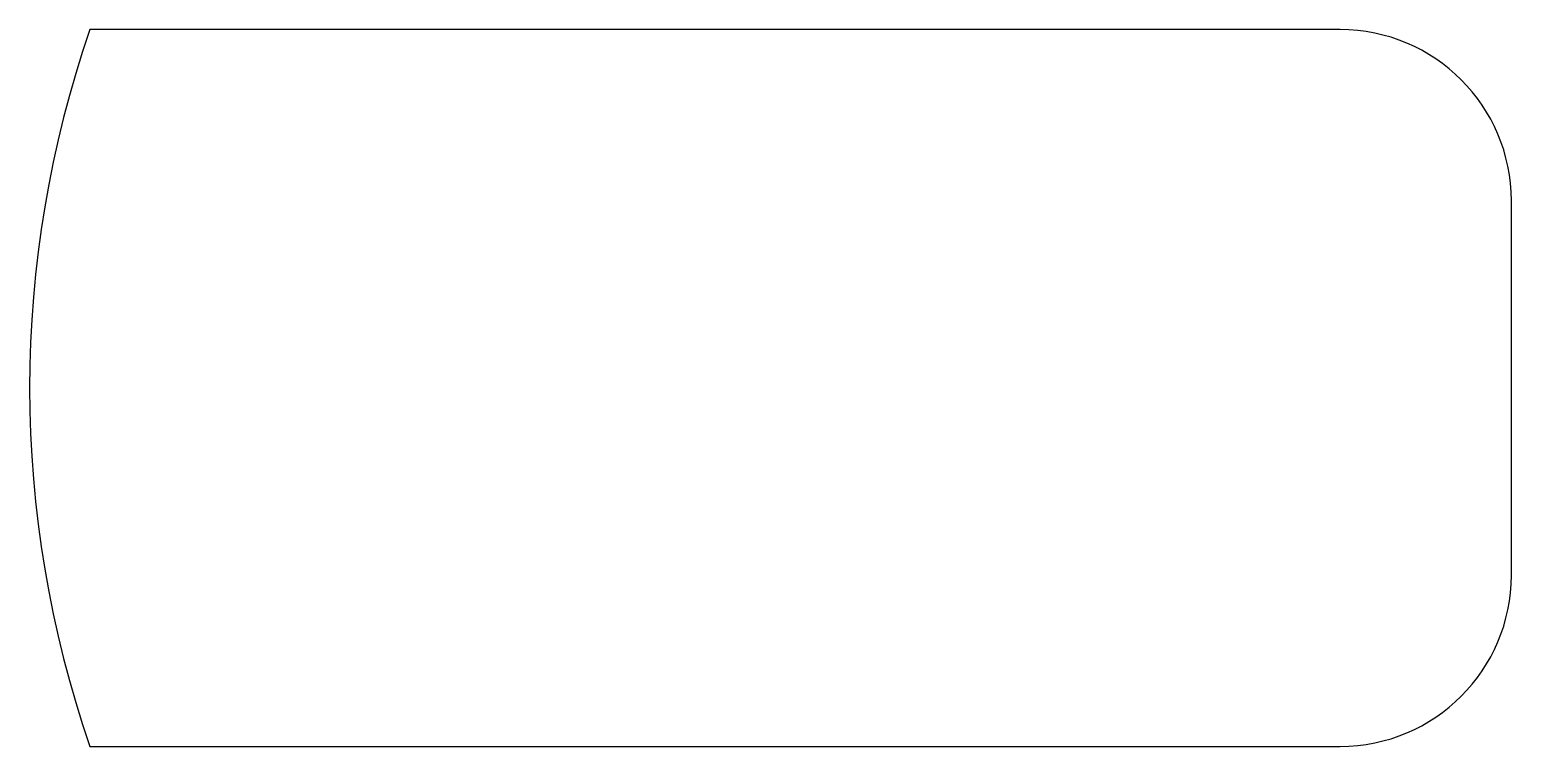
# Model space of a CAD drawing. Header units: millimetres. Extents: x -20.5 to 7.2, y -6.7 to 6.7.
import ezdxf

# ---------------------------------------------------------------- set-up
doc = ezdxf.new("R2010")
doc.units = ezdxf.units.MM

msp = doc.modelspace()

# ---------------------------------------------------------------- linework, layer by layer
at = {"color": 7, "linetype": 'Continuous'}
for p, q in [((4, 6.7), (-19.374, 6.7)), ((7.2, -3.5), (7.2, 3.5)), ((-19.374, -6.7), (4, -6.7))]:
    msp.add_line(p, q, dxfattribs=at)
for centre, radius, start, end in [((0, 0), 20.5, 160.9236, 199.0764), ((4, 3.5), 3.2, 0, 90), ((4, -3.5), 3.2, 270, 0)]:
    msp.add_arc(centre, radius, start, end, dxfattribs=at)

doc.saveas('drawing.dxf')
